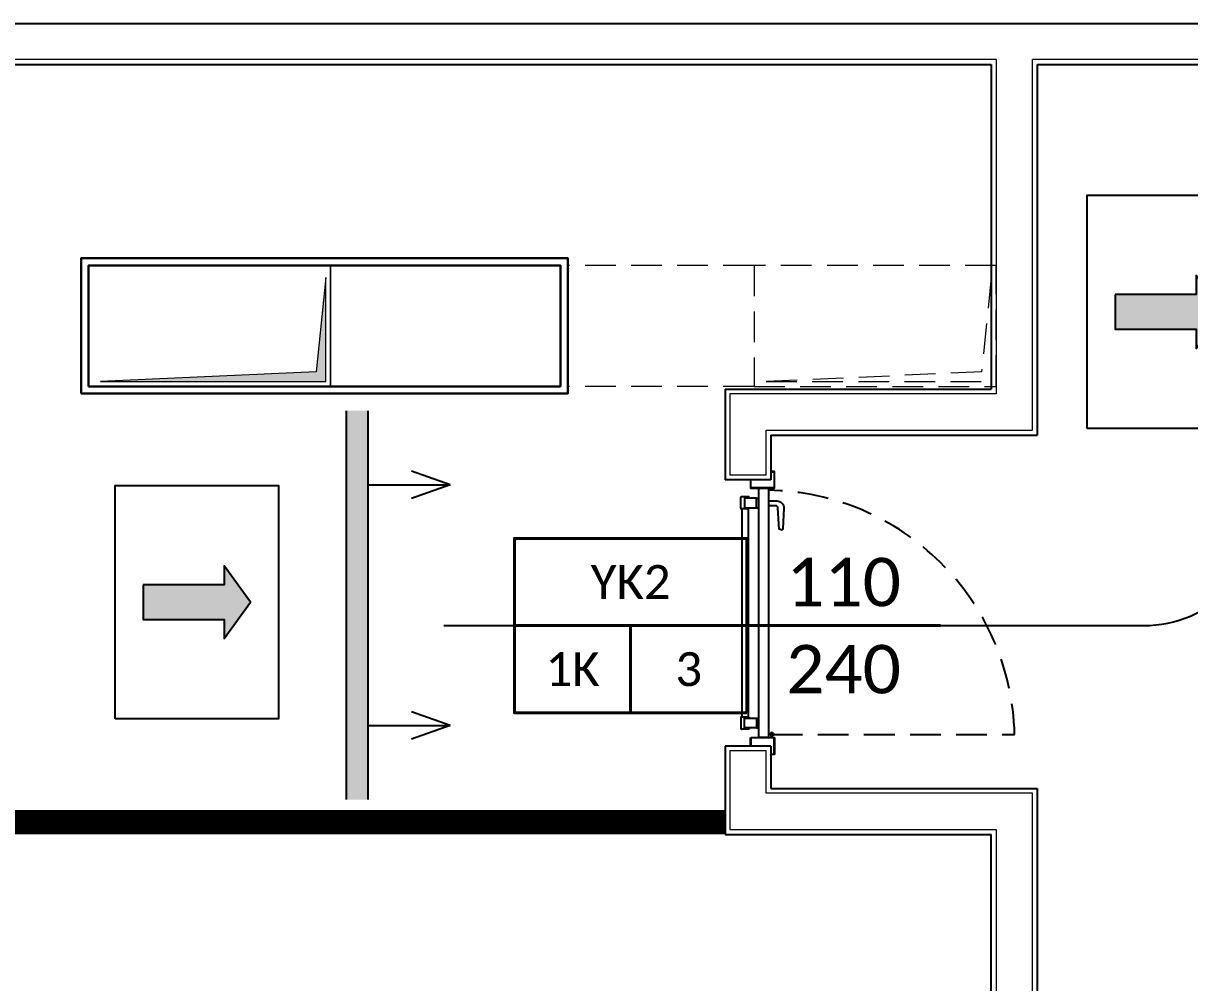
# Model space of a CAD drawing. Header units: metres. Extents: x -11418 to 773, y -8631 to 3561.
# Drawn here: x -4090.4 to -3608.4, y -1142.2 to -745.9 of the extents above; entities that cross this region are included whole.
import ezdxf
from ezdxf.enums import TextEntityAlignment as Align

# ---------------------------------------------------------------- set-up
doc = ezdxf.new("R2010")
doc.units = ezdxf.units.M
doc.header["$LTSCALE"] = 0.01
doc.header["$MEASUREMENT"] = 0
doc.linetypes.add('HIDDEN', pattern=[9.525, 6.35, -3.175])
doc.linetypes.add('HIDDEN2', pattern=[0.1875, 0.125, -0.0625])
doc.layers.get('0').update_dxf_attribs({"color": 30, "lineweight": 0})
for name, color, linetype in [('6', 242, 'Continuous'), ('AG-DOOR', 2, 'Continuous'), ('AG-DOOR-OPENING', 9, 'HIDDEN'), ('AG-PLASTER', 73, 'Continuous')]:
    doc.layers.add(name, color=color, linetype=linetype)
for name, color, linetype, lineweight in [('AG-DOOR-NOTATION-FIRE', 1, 'Continuous', 40), ('AG-Steel_Primary', 122, 'Continuous', 30), ('AG-Wall', 4, 'Continuous', 20), ('Cephe Duvarı', 3, 'Continuous', 30), ('shaft', 3, 'Continuous', 20)]:
    doc.layers.add(name, color=color, linetype=linetype, lineweight=lineweight)
doc.styles.add('CALIBRI LIGHT', font='calibril.ttf')

# ---------------------------------------------------------------- blocks, each defined once
blk = doc.blocks.new('KAPIYON')
at = {"layer": '6'}
blk.add_hatch(color=2, dxfattribs=at).paths.add_polyline_path([(1584376.13, 117133.58), (1584364.18, 117133.58), (1584364.18, 117115.13), (1584364.18, 117105.65), (1584357.61, 117105.65), (1584370.16, 117096.63), (1584382.7, 117105.65), (1584376.13, 117105.65), (1584376.13, 117115.13)])
at = {"layer": '6', "color": 4}
blk.add_lwpolyline([(1584330, 117143.19), (1584410.32, 117143.19), (1584410.32, 117087.02), (1584330, 117087.02), (1584330, 117143.19)], dxfattribs=at)
at = {"layer": '6', "color": 2}
blk.add_lwpolyline([(1584376.13, 117133.58), (1584364.18, 117133.58), (1584364.18, 117115.13), (1584364.18, 117105.65), (1584357.61, 117105.65), (1584370.16, 117096.63), (1584382.7, 117105.65), (1584376.13, 117105.65), (1584376.13, 117115.13)], close=True, dxfattribs=at)
blk = doc.blocks.new('A$C07630900')
at = {"layer": '6', "xscale": 0.5, "yscale": 0.5, "zscale": 0.5, "rotation": 270}
blk.add_blockref('KAPIYON', (-58543.51, 792191.76), dxfattribs=at)
blk = doc.blocks.new('A$C2DA34C5B')
at = {"xscale": 24, "yscale": 24, "zscale": 24}
blk.add_blockref('A$C07630900', (315.3, -160.4), dxfattribs=at)
blk = doc.blocks.new('I')
at = {"layer": '6', "linetype": 'Continuous'}
blk.add_hatch(color=4, dxfattribs=at).paths.add_polyline_path([(208591.4, 128492.8), (208591.4, 128667.2), (205378.6, 128667.2), (205378.6, 128492.8)])
at = {"layer": '6', "color": 4}
for p, q in [((208591.4, 128667.2), (205378.6, 128667.2)), ((205378.6, 128492.8), (208591.4, 128492.8))]:
    blk.add_line(p, q, dxfattribs=at)
at = {"layer": '6'}
for p, q in [((205990.5, 128492.8), (205990.5, 127811.5)), ((207979.4, 128492.8), (207979.4, 127811.5)), ((205990.5, 127811.5), (205876.7, 128131.3)), ((205990.5, 127811.5), (206104.4, 128131.3)), ((207979.4, 127811.5), (207865.6, 128131.3)), ((207979.4, 127811.5), (208093.3, 128131.3))]:
    blk.add_line(p, q, dxfattribs=at)
blk = doc.blocks.new('A$C797D3CE4')
at = {"layer": '6', "xscale": -0.4999999999999911, "yscale": 0.4999999999999911, "zscale": 0.4999999999999911, "rotation": 180}
blk.add_blockref('I', (-103492.2, 64333.6), dxfattribs=at)
at = {"layer": '6', "ltscale": 250, "rotation": 270}
blk.add_blockref('A$C2DA34C5B', (-11.9, 33.2), dxfattribs=at)
blk = doc.blocks.new('A$C7CF9443E')
at = {"layer": '6'}
blk.add_line((32.8969, 3.6593), (35.7869, 3.6593), dxfattribs=at)
blk.add_arc((35.7869, 4.1593), 0.5, 270, 0, dxfattribs=at)
at = {"layer": '6', "xscale": 0.0009999999999854483, "yscale": 0.0009999999999854483, "zscale": 0.0009999999999854483, "rotation": 270}
for p in [(36.5111, 4.9433), (32.4947, 3.7439)]:
    blk.add_blockref('A$C797D3CE4', p, dxfattribs=at)
blk = doc.blocks.new('*U45')
blk.add_lwpolyline([(1000, -450), (2200, -450), (2200, 450), (1000, 450)], close=True)
for points in [[(2200, 0), (0, 0)], [(1600, -450), (1600, 0)]]:
    blk.add_lwpolyline(points)
at = {"style": 'CALIBRI LIGHT'}
for tag, height, p in [('GENİŞLİK', 250, (500, 225)), ('BULUNDUĞU.KAT', 175, (1600, 225)), ('YÜKSEKLİK', 250, (500, -225)), ('KATTAKİ.SAYISI', 175, (1900, -225)), ('KAPI.KODU', 175, (1300, -225))]:
    blk.add_attdef(tag, text='', height=height, dxfattribs=at).set_placement(p, align=Align.MIDDLE_CENTER)
blk = doc.blocks.new('A$C32196F0F')
at = {"linetype": 'HIDDEN2'}
for p, q in [((109.9, 12.83), (107.4, 12.83)), ((108.65, 11.58), (108.65, 14.08))]:
    blk.add_line(p, q, dxfattribs=at)
at = {"color": 122}
for p, q in [((11.02, 6.5), (11.02, 7.5)), ((15.02, 6.5), (15.02, 7.5)), ((101.98, 6.5), (101.98, 7.5)), ((105.98, 6.5), (105.98, 7.5)), ((11.02, 3.5), (10.52, 3.5)), ((10.52, 3.5), (10.52, 0.3)), ((15.22, 0), (10.82, 0)), ((15.52, 3.5), (15.02, 3.5)), ((15.52, 3.5), (15.52, 0.3)), ((15.52, 3), (101.48, 3)), ((15.52, 0.5), (101.48, 0.5)), ((101.48, 3.5), (101.98, 3.5)), ((101.48, 3.5), (101.48, 0.3)), ((101.78, 0), (106.18, 0)), ((105.98, 3.5), (106.48, 3.5)), ((106.48, 3.5), (106.48, 0.3))]:
    blk.add_line(p, q, dxfattribs=at)
at = {"color": 253}
blk.add_lwpolyline([(12.2, 11.95), (12.2, 14.85, -0.414214), (15.2, 17.85), (23.74, 17.37, -0.502224), (24.2, 16.71), (23.91, 15.85), (23.91, 15.85), (15.2, 15.35, 0.414214), (14.2, 14.35), (14.2, 11.95)], format="xyb", dxfattribs=at)
at = {"color": 122}
for points in [[(7, 4.3), (7, 13.8, 0.414214), (6.8, 14), (0.2, 14, 0.414214), (0, 13.8), (0, 12.5), (0.15, 12.5), (0.15, 13.8, -0.414214), (0.2, 13.85), (6.8, 13.85, -0.414214), (6.85, 13.8), (6.85, 4.3), (6.85, 4.3, -0.414214), (6.7, 4.15), (3.5, 4.15), (3.5, 4.15), (3.5, 4), (6.7, 4, 0.414214), (7, 4.3)], [(110, 4.3), (110, 13.8, -0.414214), (110.2, 14), (116.8, 14, -0.414214), (117, 13.8), (117, 12.5), (116.85, 12.5), (116.85, 13.8, 0.414214), (116.8, 13.85), (110.2, 13.85, 0.414214), (110.15, 13.8), (110.15, 4.3), (110.15, 4.3, 0.414214), (110.3, 4.15), (113.5, 4.15), (113.5, 4.15), (113.5, 4), (110.3, 4, -0.414214), (110, 4.3)]]:
    blk.add_lwpolyline(points, format="xyb", dxfattribs=at)
blk.add_lwpolyline([(110, 7.5), (7, 7.5), (7, 11.5), (110, 11.5)], close=True)
for points in [[(15.02, 6.5), (11.02, 6.5), (11.02, 1.5), (15.02, 1.5)], [(101.98, 6.5), (105.98, 6.5), (105.98, 1.5), (101.98, 1.5)]]:
    blk.add_lwpolyline(points, close=True, dxfattribs=at)
at = {"linetype": 'HIDDEN2'}
for radius in [0.75, 0.5]:
    blk.add_circle((108.65, 12.83), radius, dxfattribs=at)
at = {"color": 122}
for centre, start, end in [((10.82, 0.3), 180, 270), ((15.22, 0.3), 270, 360), ((101.78, 0.3), 180, 270), ((106.18, 0.3), 270, 360)]:
    blk.add_arc(centre, 0.3, start, end, dxfattribs=at)
at = {"layer": 'AG-DOOR-OPENING', "color": 9, "linetype": 'HIDDEN', "ltscale": 200}
blk.add_line((108.65, 12.83), (108.65, 113.15), dxfattribs=at)
blk.add_arc((111.16, 9.8), 103.39, 91.3869, 179.1783, dxfattribs=at)

msp = doc.modelspace()

# ---------------------------------------------------------------- hatches: boundary and pattern name
at = {"layer": 'shaft'}
h = msp.add_hatch(color=256, dxfattribs=at)
h.dxf.hatch_style = 1
h.paths.add_polyline_path([(-4058.44, -893.88), (-3965.44, -893.88), (-3965.44, -850.88), (-3969.44, -889.88)])

# ---------------------------------------------------------------- linework, layer by layer
at = {"ltscale": 0.3, "const_width": 10}
msp.add_lwpolyline([(-3800.44, -1075.88), (-4203.44, -1075.88), (-4203.44, -1257.7)], dxfattribs=at)
at = {"layer": 'AG-PLASTER'}
for p, q in [((-4198.44, -762.88), (-3690.44, -762.88)), ((-3690.44, -762.88), (-3690.44, -896.99)), ((-3671.44, -762.88), (-3468.44, -762.88)), ((-3671.44, -762.88), (-3671.44, -915.99)), ((-3800.44, -896.99), (-3690.44, -896.99)), ((-3800.44, -896.99), (-3800.44, -934.49)), ((-3781.44, -915.99), (-3671.44, -915.99)), ((-3781.44, -915.99), (-3781.44, -934.49)), ((-3781.44, -934.49), (-3800.44, -934.49)), ((-3781.44, -1044.49), (-3800.44, -1044.49)), ((-3800.44, -1044.49), (-3800.44, -1080.99)), ((-3781.44, -1044.49), (-3781.44, -1061.99)), ((-3781.44, -1061.99), (-3671.44, -1061.99)), ((-3671.44, -1061.99), (-3671.44, -1883.88)), ((-3800.44, -1080.99), (-3690.44, -1080.99))]:
    msp.add_line(p, q, dxfattribs=at)
msp.add_lwpolyline([(-5378.44, -1883.88), (-3690.44, -1883.88), (-3690.44, -1080.99)], dxfattribs=at)
at = {"layer": 'AG-Steel_Primary', "ltscale": 1000, "transparency": 33554687}
for points in [[(-4066.44, -898.88), (-3865.44, -898.88), (-3865.44, -842.88), (-4066.44, -842.88)], [(-4063.44, -895.88), (-3868.44, -895.88), (-3868.44, -845.88), (-4063.44, -845.88)]]:
    msp.add_lwpolyline(points, close=True, dxfattribs=at)
at = {"layer": 'AG-Wall'}
for p, q in [((-3688.44, -760.88), (-3688.44, -898.99)), ((-3673.44, -913.99), (-3673.44, -760.88)), ((-3963.44, -845.88), (-3963.44, -895.88)), ((-3688.44, -898.99), (-3798.44, -898.99)), ((-3798.44, -898.99), (-3798.44, -932.49)), ((-3783.44, -913.99), (-3673.44, -913.99)), ((-3783.44, -932.49), (-3783.44, -913.99)), ((-3783.44, -932.49), (-3798.44, -932.49)), ((-3783.44, -1046.49), (-3798.44, -1046.49)), ((-3798.44, -1046.49), (-3798.44, -1078.99)), ((-3783.44, -1063.99), (-3783.44, -1046.49)), ((-3673.44, -1063.99), (-3783.44, -1063.99)), ((-3673.44, -1885.88), (-3673.44, -1063.99)), ((-3798.44, -1078.99), (-3688.44, -1078.99)), ((-3688.44, -1078.99), (-3688.44, -1885.88))]:
    msp.add_line(p, q, dxfattribs=at)
for points in [[(-4198.44, -745.88), (-3468.44, -745.88), (-3468.44, -760.88), (-3673.44, -760.88)], [(-3688.44, -760.88), (-4198.44, -760.88), (-4198.44, -745.88)]]:
    msp.add_lwpolyline(points, dxfattribs=at)
at = {"layer": 'Cephe Duvarı', "lineweight": -2, "ltscale": 1000, "transparency": 33554687}
msp.add_line((-6798.44, -745.88), (-2518.44, -745.88), dxfattribs=at)
at = {"layer": 'shaft', "linetype": 'HIDDEN', "ltscale": 200}
for p, q in [((-3788.44, -845.88), (-3865.44, -845.88)), ((-3788.44, -895.88), (-3865.44, -895.88))]:
    msp.add_line(p, q, dxfattribs=at)
at = {"layer": 'shaft'}
msp.add_lwpolyline([(-4063.44, -895.88), (-3963.44, -895.88), (-3963.44, -845.88), (-4063.44, -845.88)], close=True, dxfattribs=at)
at = {"layer": 'shaft', "linetype": 'HIDDEN', "ltscale": 200}
msp.add_lwpolyline([(-3788.44, -895.88), (-3688.44, -895.88), (-3688.44, -845.88), (-3788.44, -845.88)], close=True, dxfattribs=at)
at = {"layer": 'shaft'}
msp.add_lwpolyline([(-4058.44, -893.88), (-3965.44, -893.88), (-3965.44, -850.88), (-3969.44, -889.88), (-4058.44, -893.88)], dxfattribs=at)
at = {"layer": 'shaft', "linetype": 'HIDDEN', "ltscale": 200}
msp.add_lwpolyline([(-3783.44, -893.88), (-3690.44, -893.88), (-3690.44, -850.88), (-3694.44, -889.88), (-3783.44, -893.88)], dxfattribs=at)

# ---------------------------------------------------------------- block references
at = {"layer": '6', "lineweight": -2, "transparency": 33554610, "xscale": 100, "yscale": 100, "zscale": 100}
msp.add_blockref('A$C7CF9443E', (-7206.27, -1360.63), dxfattribs=at)
at = {"layer": 'AG-DOOR', "rotation": 270}
msp.add_blockref('A$C32196F0F', (-3793.94, -930.99), dxfattribs=at)
at = {"layer": 'AG-DOOR-NOTATION-FIRE', "ltscale": 0.3}
ref = msp.add_blockref('*U45', (-3711.43, -994.7), dxfattribs=dict(at, xscale=-0.08000000000000002, yscale=0.08000000000000002, zscale=0.08000000000000002))
ref.add_attrib('BULUNDUGU.KAT', '1K', dxfattribs={"layer": '0', "height": 14, "style": 'CALIBRI LIGHT'}).set_placement((-3863.43, -1012.7), align=Align.MIDDLE_CENTER)
ref.add_attrib('KATTAKI.SAYISI', '3', dxfattribs={"layer": '0', "height": 14, "style": 'CALIBRI LIGHT'}).set_placement((-3815.43, -1012.7), align=Align.MIDDLE_CENTER)
ref.add_attrib('KAPIKODU', 'YK2', dxfattribs={"layer": '0', "height": 14, "style": 'CALIBRI LIGHT'}).set_placement((-3839.43, -976.7), align=Align.MIDDLE_CENTER)
ref.add_attrib('YÜKSEKLİK', '240', dxfattribs={"layer": '0', "height": 20, "style": 'CALIBRI LIGHT'}).set_placement((-3751.43, -1012.7), align=Align.MIDDLE_CENTER)
ref.add_attrib('GENİŞLİK', '110', dxfattribs={"layer": '0', "height": 20, "style": 'CALIBRI LIGHT'}).set_placement((-3751.43, -976.7), align=Align.MIDDLE_CENTER)

doc.saveas('drawing.dxf')
